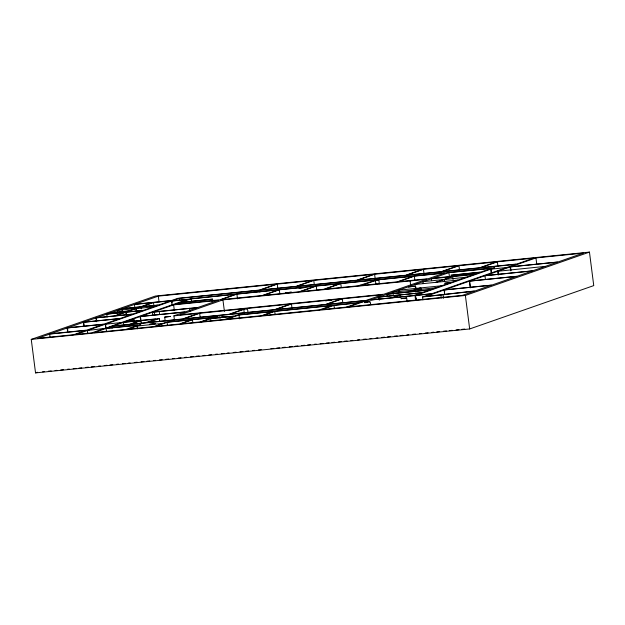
<?xml version="1.0" encoding="UTF-8"?>
<svg xmlns="http://www.w3.org/2000/svg" width="625" height="625" viewBox="0 0 625 625"><rect width="100%" height="100%" fill="white"/><g stroke="black" fill="none" stroke-linecap="round" stroke-linejoin="round"><path stroke-width="0.94" d="M164.672 317.102L170.414 316.398L164.672 317.102L165.164 320.93M247.102 308.734L243.797 309.359L229.969 314.188L274.461 309.688L290.547 304.062L246.055 308.57C246.297 308.07 248.781 310.289 247.594 312.562M378.844 279.922L375.438 280.555L363.805 284.617L365.133 284.711L361.344 285.477L397.398 281.828L413.422 276.227L377.273 279.914L378.844 279.922L379.328 283.75M369.984 301.688C356.039 305.117 372.539 297.742 370.352 304.562M406.711 297.969L400.969 298.672L406.664 297.922L407.203 301.805M31.25 339.391L155.336 296.047L589.461 252.109L593.75 285.609L469.664 328.953L35.539 372.891L31.25 339.391L465.375 295.453L589.461 252.109M49.656 334.086L37.352 338.383L73.672 334.711L85.977 330.406L49.656 334.086L50.023 336.953M67.148 327.977L50.438 333.812L86.758 330.133L103.469 324.297L67.148 327.977L67.641 331.805M67.461 327.867L83.391 322.297L119.711 318.625L103.781 324.188L67.461 327.867L67.828 330.734M83.703 322.195L96.016 317.891L132.336 314.211L120.023 318.516L83.703 322.195L84.07 325.062M96.328 317.781L106.773 314.133L124.937 312.297L114.492 315.945L96.328 317.781L96.57 319.695M117.719 310.305L121.984 308.82L140.148 306.977L135.883 308.469L117.406 310.414L110.508 312.828L128.664 310.992L135.57 308.578M134.461 304.461L122.297 308.711L140.461 306.875L152.617 302.625L134.461 304.461L134.828 307.336M158.305 296.133L135.234 304.188L171.555 300.516L177.797 298.336L259.516 290.062L276.352 284.188L158.305 296.133L159.047 301.875M125.844 312.203L115.398 315.852L132.648 314.102L143.094 310.453L125.844 312.203L126.211 315.078M136.547 310.461L136.297 308.547L141.055 306.891L158.305 305.141L153.555 306.805L135.984 308.656L126.156 312.094L143.406 310.344L153.242 306.914M141.367 306.781L153.523 302.531L170.781 300.789L158.617 305.031L141.367 306.781L141.609 308.695M121.18 322.617L105.578 328.305L87.383 330.477L75.938 334.477L91.828 332.867L103.273 328.867M87.836 330.32L105.297 324.227L121.406 322.539L187.469 299.461L171.578 301.07L105.516 324.148L105.883 327.016M171.891 300.961L179.281 298.375L258.734 290.336L253.281 292.242L171.891 300.961L172.133 302.875M163.102 323.438L154.148 326.562L128.086 329.203L137.031 326.07L163.414 323.328L166.93 322.102L213.438 317.391L218.828 315.508L111.875 326.336L106.484 328.219L140.867 324.734L137.352 325.961M106.094 328.445L94.102 332.641L125.812 329.43L137.812 325.242L106.094 328.445L106.469 331.32M123.453 322.383L113.047 326.023L129.234 324.383L139.641 320.75L123.453 322.383L123.82 325.258M152.805 315.133L152.438 312.266L197.844 307.508L218.391 300.328L173.625 304.859L124.281 322.094L159.383 318.547L159.75 321.414M212.578 299.148L179.906 302.664L175.188 304.312L219.969 299.781L235.992 294.188L191.211 298.719L180.758 302.367L212.578 299.148L212.82 301.062M141 320.609L130.602 324.242L145.422 322.742L155.828 319.109L141 320.609L141.375 323.484M159.383 318.547L148.148 322.469L182.656 318.977L198.742 313.359L173.898 315.867L174.531 320.656M173.898 315.867L184.906 312.023L140.141 316.555L140.758 321.344M236.898 294.094L220.875 299.695L262.375 295.492L278.398 289.891L236.898 294.094L237.516 298.883M222.93 299.867L180 314.867L383.867 294.234L426.797 279.234L222.93 299.867L224.406 311.359M167.055 322.281L155.062 326.469L179.547 323.992L191.547 319.805L167.055 322.281L167.422 325.148M259.641 290.242L254.188 292.148L434.977 273.852L440.43 271.945L259.641 290.242L259.891 292.156M277.258 284.094L260.422 289.977L296.016 286.367L312.852 280.492L277.258 284.094L277.875 288.875M199.648 313.266L183.562 318.883L229.062 314.281L242.891 309.445L241.508 309.359L245.148 308.656L199.648 313.266L200.266 318.055M35.539 372.891L37.383 372.25M213.57 317.57L192.453 319.711L180.461 323.898L224.742 319.414L233.82 316.25L210.57 318.602M279.305 289.805L263.281 295.398L299.328 291.75L315.352 286.156L279.305 289.805L279.797 293.633M313.758 280.398L296.922 286.281L356.852 280.211L373.688 274.336L313.758 280.398L314.25 284.227M200.586 321.859L212.578 317.672M201.492 321.773L210.648 318.594L210.891 320.508M422.906 299.836L422.539 296.961L431.461 293.844L219.742 315.414L210.953 318.484L234.133 316.141L237.523 314.953L360.391 302.516L365.781 300.633M316.266 286.062L300.234 291.656L323.844 289.273L339.867 283.672L316.266 286.062L316.75 289.891M239.008 315L227.016 319.188L261.812 315.664L273.812 311.477L239.008 315L239.5 318.828M340.781 283.578L324.75 289.18L360.438 285.57L361.07 285.344L359.586 285.383L374.531 280.641L373.242 280.547L376.461 279.969L340.781 283.578L341.266 287.406M374.602 274.242L357.766 280.125L405.703 275.266L422.539 269.391L374.602 274.242L375.086 278.07M291.461 303.977L275.367 309.594L325.312 304.539L341.398 298.922L291.461 303.977L292.07 308.758M274.719 311.383L262.719 315.57L319.703 309.805L331.703 305.617L274.719 311.383L275.086 314.258M423.453 269.297L406.617 275.18L441.211 271.68L458.047 265.797L423.453 269.297L424.062 274.086M342.305 298.828L326.219 304.445L366.227 300.398L382.312 294.781L342.305 298.828L342.797 302.656M414.328 276.141L398.305 281.734L428.359 278.695L444.383 273.094L414.328 276.141L414.82 279.969M346.57 307.086L358.57 302.898L333.977 305.383L321.977 309.578L462.391 295.367L474.328 291.195L422.539 296.961M506.633 267.594L431.805 293.727L415.914 295.336L490.742 269.195L506.938 267.484L516.07 264.297L441.336 271.859L435.883 273.766L494.727 267.805L491.047 269.094M458.953 265.703L442.117 271.586L479.617 267.789L496.453 261.906L458.953 265.703L459.57 270.492M348.492 306.891L366.664 300.547L366.906 302.461M379.164 297.008L421.914 292.68L429.688 289.961L386.938 294.289L370.766 299.938L391.805 297.805L399.891 294.984L378.852 297.117L379.219 299.984M420.031 288.031L414.562 289.938L392.875 292.211L387.711 294.016L409.086 291.852L414.25 290.047M457.75 280.156L441.727 285.758L398.664 290.188L393.188 292.102L393.438 294.016M398.961 290.086L414.984 284.484L458.063 280.047L474.094 274.453L452.719 276.617L444.703 279.414M415.297 284.375L431.32 278.781L451.805 276.703L443.797 279.508L423.016 281.688M448.922 272.633L432.898 278.234L475.648 273.906L480.242 272.305L450.906 275.273L481.062 272.016L491.672 268.312L448.922 272.633L449.539 277.422M435.781 282.305L443.484 279.617M400.227 294.953L392.141 297.773L413.516 295.609L421.602 292.789L400.227 294.953L400.469 296.867M436.688 282.211L444.391 279.523L466.078 277.25M441.414 285.867L435.938 287.781L415.164 289.961L410 291.766L430.461 289.688L435.625 287.883M415.477 289.852L420.937 287.938L421.188 289.852M497.359 261.812L480.531 267.695L516.852 264.023L533.688 258.141L497.359 261.812L497.977 266.602M444.109 289.992L425.43 296.516L475.109 290.922L491.508 285.195L444.109 289.992L444.719 294.781M444.422 289.883L469.359 281.172L516.758 276.375L491.82 285.086L444.422 289.883L444.664 291.797M469.672 281.062L484.945 275.727L532.352 270.93L517.07 276.266L469.672 281.062L470.289 285.852M498.414 274.023L498.047 271.156L510.172 266.914L557.57 262.117L545.445 266.359L497.734 271.266L485.258 275.617L532.656 270.82L545.133 266.461M535.953 257.914L510.484 266.805L557.883 262.008L583.352 253.109L535.953 257.914L536.812 264.609M153.078 312.039L190.086 308.289M140.453 316.445L185.219 311.914L197.203 307.734L189.57 308.531L189.914 311.375M42.594 371.789L44.508 371.602M48.328 371.211L51.203 370.922M55.023 370.531L56.938 370.344M60.758 369.953L63.625 369.664M67.445 369.273L69.359 369.086M73.18 368.695L76.047 368.406M78.914 368.117L81.789 367.828M85.609 367.438L88.477 367.148M91.344 366.859L94.211 366.57M98.391 366.148L100.312 365.953M104.156 365.562L107.039 365.273M109.922 364.977L112.805 364.688M116.648 364.297L118.57 364.102M122.414 363.711L125.297 363.422M128.18 363.133L130.102 362.938M134.305 362.508L137.203 362.219M141.062 361.828L143.961 361.531M146.859 361.242L149.758 360.945M153.617 360.555L155.547 360.359M159.352 359.977L162.18 359.688M165.945 359.305L168.773 359.023M172.539 358.641L174.422 358.453M178.188 358.07L181.016 357.781M184.75 357.406L186.664 357.211M190.5 356.82L193.375 356.531M196.25 356.242L199.125 355.953M202.961 355.562L204.875 355.367M208.758 354.977L211.656 354.68M215.516 354.289L217.453 354.094M221.312 353.703L224.211 353.414M227.109 353.117L229.039 352.922M233.242 352.5L236.141 352.203M240.008 351.812L242.906 351.516M245.805 351.227L248.703 350.93M252.57 350.539L254.508 350.344M258.375 349.953L261.273 349.664M270.875 348.688L273.773 348.398M276.672 348.102L279.57 347.812M282.469 347.516L285.367 347.219M289.227 346.828L292.125 346.539M295.023 346.242L297.922 345.953M301.781 345.562L304.68 345.266M307.578 344.977L310.477 344.68M314.344 344.289L316.273 344.094M320.133 343.703L323.031 343.406M326.266 343.086L329.109 342.797M331.945 342.508L334.781 342.219M338.562 341.836L341.406 341.547M344.242 341.266L347.078 340.977M350.859 340.594L352.789 340.398M357.539 339.914L359.438 339.727M363.242 339.344L366.094 339.055M369.898 338.664L371.797 338.477M376 338.047L377.93 337.852M381.789 337.461L384.68 337.172M387.578 336.875L390.469 336.586M394.328 336.195L397.219 335.898M400.117 335.609L403.008 335.312M406.867 334.922L408.797 334.727M412.656 334.336L415.555 334.047M419.414 333.656L421.344 333.461M425.203 333.07L428.094 332.773M431.953 332.383L433.883 332.188M436.781 331.898L439.672 331.602M443.531 331.211L446.43 330.922M449.32 330.625L452.211 330.336M456.07 329.945L458.969 329.656M461.859 329.359L464.758 329.07M510.602 267.766L510.977 270.641M510.172 266.914L510.664 270.742M497.734 271.266L498.219 275.094M491.172 270.047L491.539 272.922M490.742 269.195L491.227 273.031M484.945 275.727L485.438 279.555M469.359 281.172L470.219 287.875M465.375 295.453L469.664 328.953M452.719 276.617L453.086 279.484M444.391 279.523L444.633 281.438M441.336 271.859L441.586 273.773M443 294.367L443.492 298.195M440.883 295.109L441.25 297.977M431.32 278.781L431.586 280.695M423 281.688L423.258 283.602M414.984 284.484L415.492 288.312M415.164 289.961L415.406 291.875M416.281 298.211L416.531 300.125M415.57 295.453L416.188 300.242M415.008 295.656L415.617 300.438M410.094 280.93L410.703 285.711M398.664 290.188L398.914 292.109M392.875 292.211L393.125 294.125M386.938 294.289L387.18 296.203M379.281 297.961L379.531 299.875M375.438 280.555L375.922 284.383M333.977 305.383L334.344 308.258M243.797 309.359L244.289 313.188M219.742 315.414L220.109 318.289M211.727 299.445L211.969 301.359M191.211 298.719L191.578 301.594M192.453 319.711L192.82 322.578M179.281 298.375L179.531 300.289M173.625 304.859L174.359 310.602M171.578 301.07L172.07 304.898M159.266 311.57L159.633 314.445M153.523 302.531L154.016 306.359M154.25 312.078L154.617 314.953M141.055 306.891L141.305 308.805M140.578 317.406L140.945 320.273M135.984 308.656L136.352 311.531M137.477 326.922L137.719 328.836M137.031 326.07L137.281 327.992M126.273 313.055L126.523 314.969M121.984 308.82L122.234 310.734M117.406 310.414L117.656 312.328M111.875 326.336L112.125 328.25M106.773 314.133L107.141 317.008M105.297 324.227L105.781 328.055M96.016 317.891L96.508 321.719M87.383 330.477L87.758 333.352M83.391 322.297L83.883 326.133M408.57 286.922L414.211 286.273L408.57 286.922M128.82 320.664L134.414 320.039L128.82 320.664M149.578 324.281L155.18 323.648L149.578 324.281M221.602 316.992L227.203 316.359L221.602 316.992M285.727 292.812L291.328 292.188L285.727 292.812M299.102 288.141L304.695 287.516L299.102 288.141M325.648 300.742L331.25 300.117L325.648 300.742M444.82 283.242L450.422 282.617L444.82 283.242M110.195 312.938L107.086 314.023L125.242 312.188L128.352 311.102L110.195 312.938M415.805 288.203L415.562 286.289L415.789 288.203"/></g></svg>
